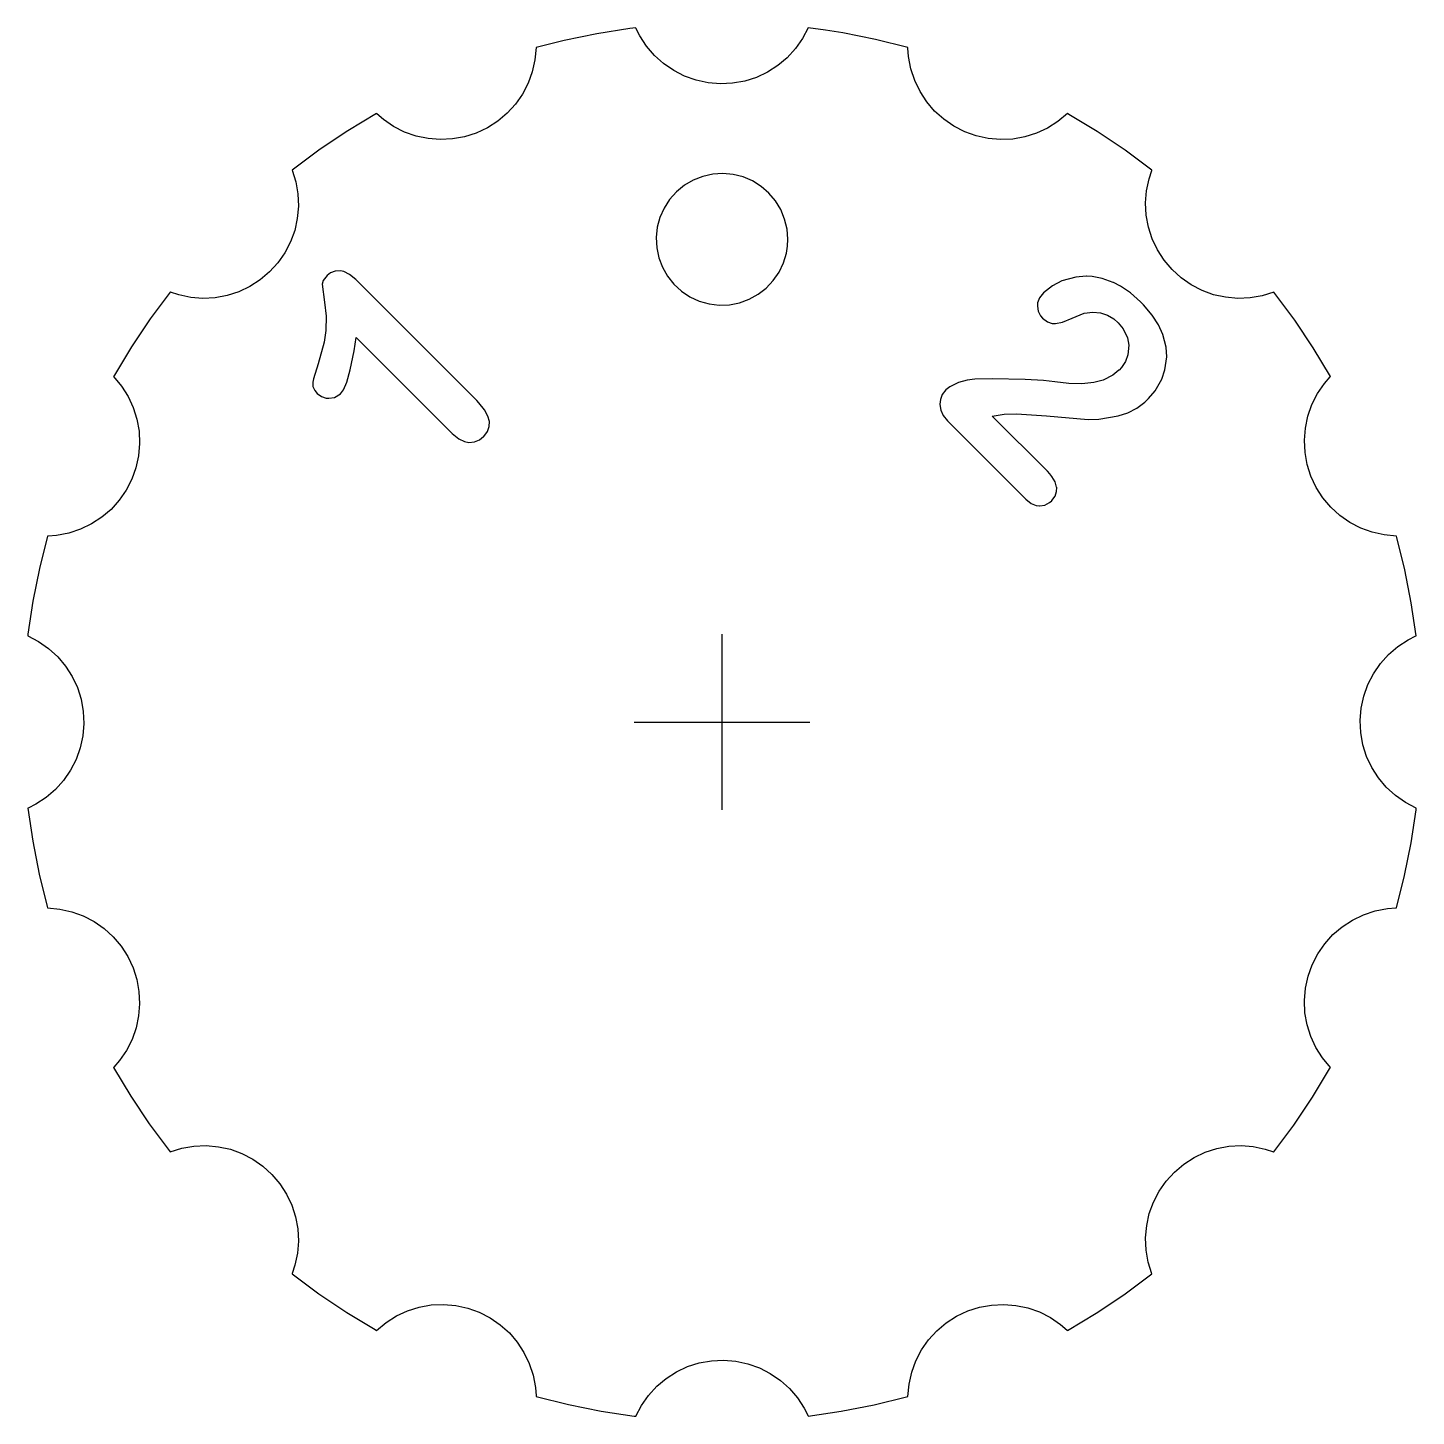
# Model space of a CAD drawing. Header units: millimetres. Extents: x -15.8 to 15.8, y -15.8 to 15.8.
import ezdxf

# ---------------------------------------------------------------- set-up
doc = ezdxf.new("R2010")
doc.units = ezdxf.units.MM
for name, color, linetype in [('CENTER', 3, 'CONTINUOUS'), ('ENGRAVE', 1, 'CONTINUOUS'), ('OUTLINE', 5, 'CONTINUOUS')]:
    doc.layers.add(name, color=color, linetype=linetype)

msp = doc.modelspace()

# ---------------------------------------------------------------- linework, layer by layer
at = {"layer": 'CENTER'}
for p, q in [((0, -2), (0, 2)), ((-2, 0), (2, 0))]:
    msp.add_line(p, q, dxfattribs=at)
at = {"layer": 'ENGRAVE'}
for points in [[(1.5, 11), (1.4819, 11.2326), (1.4279, 11.4596), (1.3393, 11.6754), (1.2184, 11.875), (1.068, 12.0533), (0.8917, 12.2062), (0.6939, 12.3299), (0.4792, 12.4214), (0.253, 12.4785), (0.0207, 12.4999), (-0.2121, 12.4849), (-0.4398, 12.4341), (-0.6569, 12.3485), (-0.8581, 12.2303), (-1.0385, 12.0824), (-1.1938, 11.9083), (-1.3202, 11.7121), (-1.4146, 11.4988), (-1.4749, 11.2734), (-1.4994, 11.0414), (-1.4877, 10.8084), (-1.44, 10.58), (-1.3574, 10.3618), (-1.2421, 10.159), (-1.0966, 9.9766), (-0.9246, 9.8189), (-0.7303, 9.6898), (-0.5183, 9.5924), (-0.2937, 9.529), (-0.0621, 9.5013), (0.1711, 9.5098), (0.4001, 9.5543), (0.6194, 9.6339), (0.8238, 9.7465), (1.0082, 9.8894), (1.1682, 10.0592), (1.3, 10.2517), (1.4003, 10.4623), (1.4668, 10.686), (1.4917, 10.8421)], [(-8.3358, 8.7622), (-6.146, 6.5724), (-6.0006, 6.4526), (-5.8688, 6.3892), (-5.7704, 6.3705), (-5.7656, 6.3702), (-5.6415, 6.3821), (-5.5295, 6.4294), (-5.4353, 6.5033), (-5.4309, 6.5077), (-5.345, 6.6193), (-5.3039, 6.7308), (-5.3, 6.8463), (-5.333, 6.9717), (-5.4093, 7.1129), (-5.5404, 7.2756), (-5.5857, 7.3225), (-8.3472, 10.084), (-8.4894, 10.2005), (-8.6208, 10.2629), (-8.6933, 10.279), (-8.6968, 10.2794), (-8.8164, 10.276), (-8.9192, 10.237), (-8.9969, 10.1772), (-9.0005, 10.1736), (-9.0868, 10.0639), (-9.1113, 9.9761), (-9.0559, 9.569), (-9.0222, 9.2514), (-9.0259, 8.9197), (-9.0628, 8.6545), (-9.203, 8.1648), (-9.3103, 7.8231), (-9.3259, 7.7432), (-9.3212, 7.6472), (-9.2798, 7.555), (-9.2254, 7.4887), (-9.2223, 7.4855), (-9.1276, 7.4166), (-9.0185, 7.3821), (-8.9602, 7.377), (-8.9573, 7.3769), (-8.8337, 7.3934), (-8.6971, 7.4759), (-8.6282, 7.5705), (-8.5521, 7.7418), (-8.4693, 8.0243), (-8.3818, 8.4607)], [(7.4157, 5.7151), (6.1583, 6.9725), (6.4331, 7.0112), (6.7077, 7.0198), (7.3913, 6.9747), (8.3438, 6.8936), (8.5899, 6.8989), (9.0296, 6.9751), (9.2485, 7.0477), (9.4499, 7.1528), (9.6366, 7.2914), (9.7221, 7.3711), (9.869, 7.5437), (10.019, 7.8103), (10.0927, 8.0284), (10.1329, 8.3214), (10.1211, 8.5443), (10.0491, 8.8302), (9.946, 9.0496), (9.7995, 9.2743), (9.6039, 9.5065), (9.5369, 9.5755), (9.3049, 9.7819), (9.0801, 9.9342), (8.9204, 10.015), (8.9126, 10.0184), (8.6646, 10.1054), (8.4327, 10.1488), (8.3048, 10.156), (8.2986, 10.156), (8.0621, 10.1384), (7.747, 10.0499), (7.5348, 9.9418), (7.3242, 9.7764), (7.2356, 9.6621), (7.1931, 9.5497), (7.1861, 9.4826), (7.1861, 9.4793), (7.204, 9.3615), (7.2566, 9.2579), (7.3036, 9.2022), (7.3062, 9.1996), (7.415, 9.1165), (7.5206, 9.0801), (7.5974, 9.0776), (7.6012, 9.078), (7.7625, 9.1123), (7.9771, 9.1986), (8.2558, 9.3157), (8.4508, 9.3382), (8.6241, 9.3223), (8.7807, 9.2717), (8.9251, 9.1866), (9.0292, 9.0966), (9.1422, 8.9579), (9.2373, 8.7533), (9.268, 8.5901), (9.248, 8.3642), (9.1923, 8.214), (9.1025, 8.0772), (9.0484, 8.0174), (9.0455, 8.0146), (8.9086, 7.9033), (8.6863, 7.7928), (8.4737, 7.7341), (8.1972, 7.7035), (7.9022, 7.7111), (7.5876, 7.7514), (7.3294, 7.7831), (6.9068, 7.8077), (6.1595, 7.8203), (5.7586, 7.8158), (5.5865, 7.7927), (5.3921, 7.7335), (5.1925, 7.6408), (5.0979, 7.5694), (5.0194, 7.4651), (4.9762, 7.3475), (4.9651, 7.2398), (4.9651, 7.2343), (4.9843, 7.1084), (5.0403, 6.986), (5.1377, 6.8627), (5.1474, 6.8529), (6.9203, 5.08), (7.0462, 4.9796), (7.1611, 4.9323), (7.2353, 4.9241), (7.2389, 4.9242), (7.3592, 4.9447), (7.4633, 4.9992), (7.5137, 5.0423), (7.5161, 5.0446), (7.5911, 5.1453), (7.6251, 5.2508), (7.6262, 5.3468), (7.6256, 5.3517), (7.5924, 5.4703), (7.5176, 5.598), (7.4708, 5.6562)]]:
    msp.add_lwpolyline(points, close=True, dxfattribs=at)
at = {"layer": 'OUTLINE'}
msp.add_lwpolyline([(1.9654, 15.8196), (1.8358, 15.5721), (1.6751, 15.3435), (1.4862, 15.1376), (1.2722, 14.958), (1.0366, 14.8077), (0.7836, 14.6892), (0.5174, 14.6044), (0.2424, 14.555), (-0.0367, 14.5416), (-0.3152, 14.5645), (-0.5884, 14.6233), (-0.8516, 14.7171), (-1.1004, 14.8442), (-1.3306, 15.0025), (-1.5384, 15.1893), (-1.7202, 15.4015), (-1.8729, 15.6355), (-1.9615, 15.8109), (-1.9654, 15.8196), (-2.1014, 15.8022), (-2.8535, 15.6838), (-3.599, 15.5297), (-4.2381, 15.3676), (-4.2632, 15.0893), (-4.3241, 14.8166), (-4.4199, 14.5541), (-4.5489, 14.3063), (-4.7089, 14.0772), (-4.8973, 13.8709), (-5.1109, 13.6907), (-5.346, 13.5398), (-5.5988, 13.4206), (-5.8648, 13.3352), (-6.1397, 13.285), (-6.4187, 13.2709), (-6.6973, 13.2932), (-6.9706, 13.3513), (-7.234, 13.4444), (-7.4832, 13.5709), (-7.7138, 13.7286), (-7.8627, 13.8567), (-7.8697, 13.8633), (-8.5226, 13.4718), (-9.1561, 13.0495), (-9.7672, 12.5987), (-9.7964, 12.5759), (-9.7131, 12.3092), (-9.665, 12.034), (-9.653, 11.7548), (-9.6774, 11.4765), (-9.7376, 11.2036), (-9.8327, 10.9409), (-9.9611, 10.6927), (-10.1205, 10.4633), (-10.3084, 10.2565), (-10.5215, 10.0758), (-10.7563, 9.9242), (-11.0087, 9.8044), (-11.2745, 9.7183), (-11.5493, 9.6675), (-11.8283, 9.6527), (-12.1069, 9.6742), (-12.3803, 9.7316), (-12.567, 9.793), (-12.5759, 9.7964), (-13.0293, 9.1849), (-13.4529, 8.5523), (-13.845, 7.9019), (-13.8633, 7.8697), (-13.6843, 7.6552), (-13.5345, 7.4193), (-13.4166, 7.166), (-13.3326, 6.8995), (-13.2838, 6.6244), (-13.2711, 6.3453), (-13.2948, 6.0669), (-13.3543, 5.7939), (-13.4487, 5.5309), (-13.5765, 5.2824), (-13.7354, 5.0525), (-13.9227, 4.8452), (-14.1354, 4.664), (-14.3697, 4.5119), (-14.6218, 4.3914), (-14.8874, 4.3047), (-15.1621, 4.2531), (-15.358, 4.2384), (-15.3676, 4.2381), (-15.5524, 3.4996), (-15.7017, 2.7531), (-15.815, 2.0022), (-15.8196, 1.9654), (-15.5721, 1.8358), (-15.3435, 1.6751), (-15.1376, 1.4862), (-14.958, 1.2722), (-14.8077, 1.0366), (-14.6892, 0.7836), (-14.6044, 0.5174), (-14.555, 0.2424), (-14.5416, -0.0367), (-14.5645, -0.3152), (-14.6233, -0.5884), (-14.7171, -0.8516), (-14.8442, -1.1004), (-15.0025, -1.3306), (-15.1893, -1.5384), (-15.4015, -1.7202), (-15.6355, -1.8729), (-15.8109, -1.9615), (-15.8196, -1.9654), (-15.7078, -2.7184), (-15.5601, -3.4653), (-15.3774, -4.2024), (-15.3676, -4.2381), (-15.0893, -4.2632), (-14.8166, -4.3241), (-14.5541, -4.4199), (-14.3063, -4.5489), (-14.0772, -4.7089), (-13.8709, -4.8973), (-13.6907, -5.1109), (-13.5398, -5.346), (-13.4206, -5.5988), (-13.3352, -5.8648), (-13.285, -6.1397), (-13.2709, -6.4187), (-13.2932, -6.6973), (-13.3513, -6.9706), (-13.4444, -7.234), (-13.5709, -7.4832), (-13.7286, -7.7138), (-13.8567, -7.8627), (-13.8633, -7.8697), (-13.4718, -8.5226), (-13.0495, -9.1561), (-12.5987, -9.7672), (-12.5759, -9.7964), (-12.3092, -9.7131), (-12.034, -9.665), (-11.7548, -9.653), (-11.4765, -9.6774), (-11.2036, -9.7376), (-10.9409, -9.8327), (-10.6927, -9.9611), (-10.4633, -10.1205), (-10.2565, -10.3084), (-10.0758, -10.5215), (-9.9242, -10.7563), (-9.8044, -11.0087), (-9.7183, -11.2745), (-9.6675, -11.5493), (-9.6527, -11.8283), (-9.6742, -12.1069), (-9.7316, -12.3803), (-9.793, -12.567), (-9.7964, -12.5759), (-9.1849, -13.0293), (-8.5523, -13.4529), (-7.9019, -13.845), (-7.8697, -13.8633), (-7.6552, -13.6843), (-7.4193, -13.5345), (-7.166, -13.4166), (-6.8995, -13.3326), (-6.6244, -13.2838), (-6.3453, -13.2711), (-6.0669, -13.2948), (-5.7939, -13.3543), (-5.5309, -13.4487), (-5.2824, -13.5765), (-5.0525, -13.7354), (-4.8452, -13.9227), (-4.664, -14.1354), (-4.5119, -14.3697), (-4.3914, -14.6218), (-4.3047, -14.8874), (-4.2531, -15.1621), (-4.2384, -15.358), (-4.2381, -15.3676), (-3.4996, -15.5524), (-2.7531, -15.7017), (-2.0022, -15.815), (-1.9654, -15.8196), (-1.8358, -15.5721), (-1.6751, -15.3435), (-1.4862, -15.1376), (-1.2722, -14.958), (-1.0366, -14.8077), (-0.7836, -14.6892), (-0.5174, -14.6044), (-0.2424, -14.555), (0.0367, -14.5416), (0.3152, -14.5645), (0.5884, -14.6233), (0.8516, -14.7171), (1.1004, -14.8442), (1.3306, -15.0025), (1.5384, -15.1893), (1.7202, -15.4015), (1.8729, -15.6355), (1.9615, -15.8109), (1.9654, -15.8196), (2.7184, -15.7078), (3.4653, -15.5601), (4.2024, -15.3774), (4.2381, -15.3676), (4.2632, -15.0893), (4.3241, -14.8166), (4.4199, -14.5541), (4.5489, -14.3063), (4.7089, -14.0772), (4.8973, -13.8709), (5.1109, -13.6907), (5.346, -13.5398), (5.5988, -13.4206), (5.8648, -13.3352), (6.1397, -13.285), (6.4187, -13.2709), (6.6973, -13.2932), (6.9706, -13.3513), (7.234, -13.4444), (7.4832, -13.5709), (7.7138, -13.7286), (7.8627, -13.8567), (7.8697, -13.8633), (8.5226, -13.4718), (9.1561, -13.0495), (9.7672, -12.5987), (9.7964, -12.5759), (9.7131, -12.3092), (9.665, -12.034), (9.653, -11.7548), (9.6774, -11.4765), (9.7376, -11.2036), (9.8327, -10.9409), (9.9611, -10.6927), (10.1205, -10.4633), (10.3084, -10.2565), (10.5215, -10.0758), (10.7563, -9.9242), (11.0087, -9.8044), (11.2745, -9.7183), (11.5493, -9.6675), (11.8283, -9.6527), (12.1069, -9.6742), (12.3803, -9.7316), (12.567, -9.793), (12.5759, -9.7964), (13.0293, -9.1849), (13.4529, -8.5523), (13.845, -7.9019), (13.8633, -7.8697), (13.6843, -7.6552), (13.5345, -7.4193), (13.4166, -7.166), (13.3326, -6.8995), (13.2838, -6.6244), (13.2711, -6.3453), (13.2948, -6.0669), (13.3543, -5.7939), (13.4487, -5.5309), (13.5765, -5.2824), (13.7354, -5.0525), (13.9227, -4.8452), (14.1354, -4.664), (14.3697, -4.5119), (14.6218, -4.3914), (14.8874, -4.3047), (15.1621, -4.2531), (15.358, -4.2384), (15.3676, -4.2381), (15.5524, -3.4996), (15.7017, -2.7531), (15.815, -2.0022), (15.8196, -1.9654), (15.5721, -1.8358), (15.3435, -1.6751), (15.1376, -1.4862), (14.958, -1.2722), (14.8077, -1.0366), (14.6892, -0.7836), (14.6044, -0.5174), (14.555, -0.2424), (14.5416, 0.0367), (14.5645, 0.3152), (14.6233, 0.5884), (14.7171, 0.8516), (14.8442, 1.1004), (15.0025, 1.3306), (15.1893, 1.5384), (15.4015, 1.7202), (15.6355, 1.8729), (15.8109, 1.9615), (15.8196, 1.9654), (15.7078, 2.7184), (15.5601, 3.4653), (15.3774, 4.2024), (15.3676, 4.2381), (15.0893, 4.2632), (14.8166, 4.3241), (14.5541, 4.4199), (14.3063, 4.5489), (14.0772, 4.7089), (13.8709, 4.8973), (13.6907, 5.1109), (13.5398, 5.346), (13.4206, 5.5988), (13.3352, 5.8648), (13.285, 6.1397), (13.2709, 6.4187), (13.2932, 6.6973), (13.3513, 6.9706), (13.4444, 7.234), (13.5709, 7.4832), (13.7286, 7.7138), (13.8567, 7.8627), (13.8633, 7.8697), (13.4718, 8.5226), (13.0495, 9.1561), (12.5987, 9.7672), (12.5759, 9.7964), (12.3092, 9.7131), (12.034, 9.665), (11.7548, 9.653), (11.4765, 9.6774), (11.2036, 9.7376), (10.9409, 9.8327), (10.6927, 9.9611), (10.4633, 10.1205), (10.2565, 10.3084), (10.0758, 10.5215), (9.9242, 10.7563), (9.8044, 11.0087), (9.7183, 11.2745), (9.6675, 11.5493), (9.6527, 11.8283), (9.6742, 12.1069), (9.7316, 12.3803), (9.793, 12.567), (9.7964, 12.5759), (9.1849, 13.0293), (8.5523, 13.4529), (7.9019, 13.845), (7.8697, 13.8633), (7.6552, 13.6843), (7.4193, 13.5345), (7.166, 13.4166), (6.8995, 13.3326), (6.6244, 13.2838), (6.3453, 13.2711), (6.0669, 13.2948), (5.7939, 13.3543), (5.5309, 13.4487), (5.2824, 13.5765), (5.0525, 13.7354), (4.8452, 13.9227), (4.664, 14.1354), (4.5119, 14.3697), (4.3914, 14.6218), (4.3047, 14.8874), (4.2531, 15.1621), (4.2384, 15.358), (4.2381, 15.3676), (3.4996, 15.5524), (2.7531, 15.7017), (2.36, 15.7656)], close=True, dxfattribs=at)

doc.saveas('drawing.dxf')
